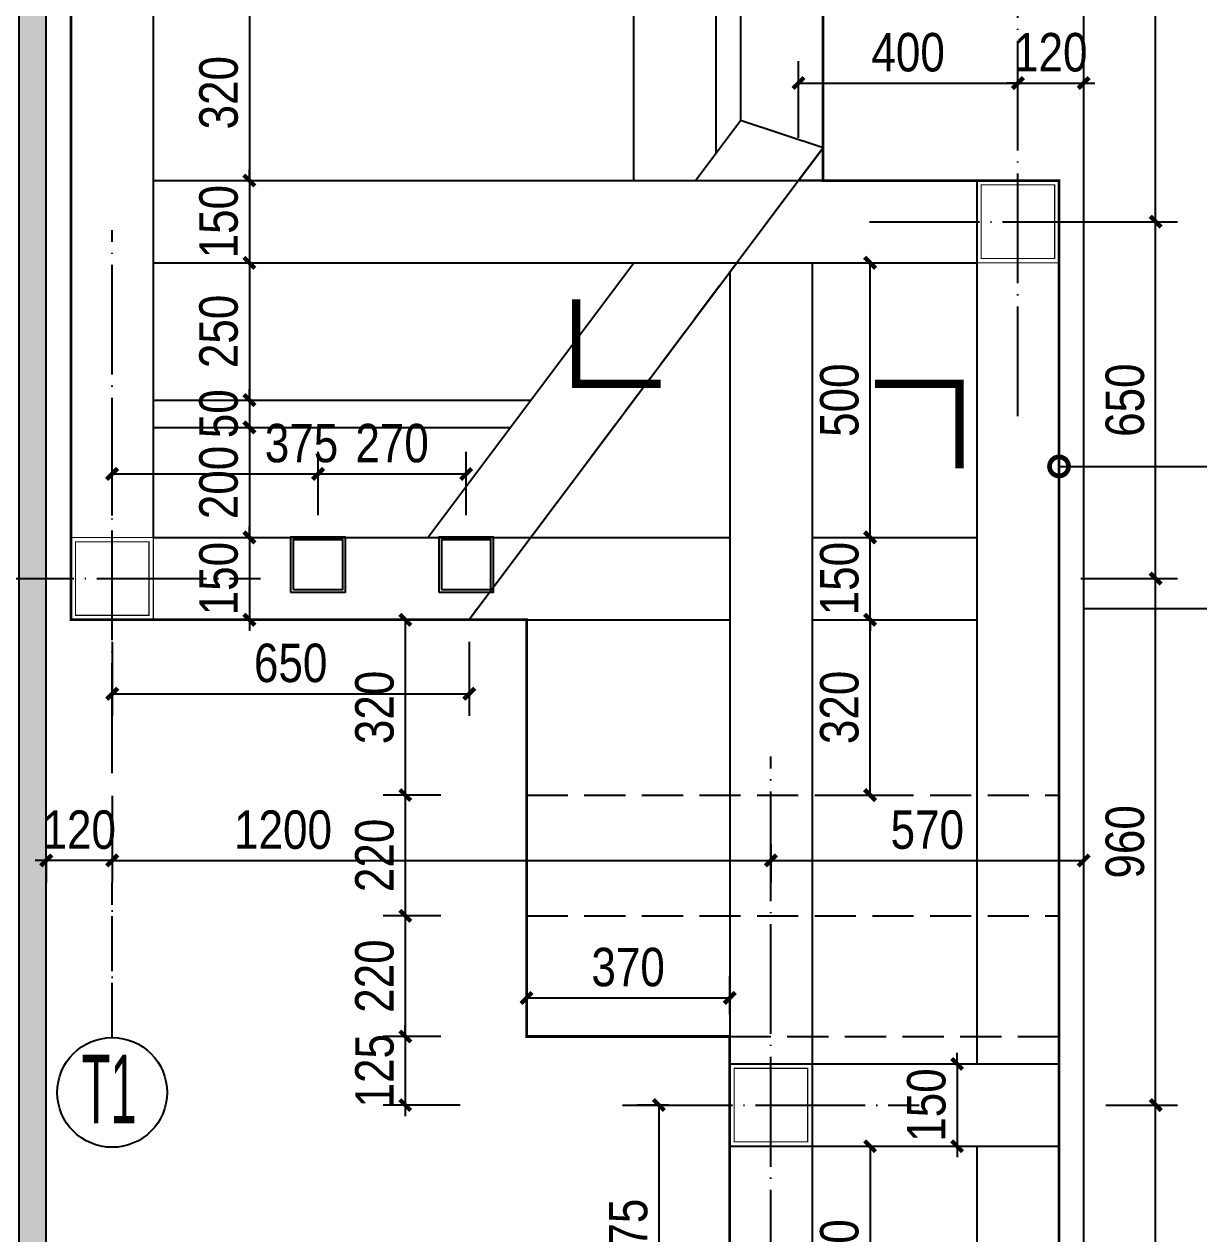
# Model space of a CAD drawing. Extents: x -40040 to 35635, y -182662 to -38118.
# Drawn here: x -5974 to -3834, y -118766 to -116562 of the extents above; entities that cross this region are included whole.
import ezdxf

# ---------------------------------------------------------------- set-up
doc = ezdxf.new("R2010")
doc.units = 0
doc.header["$LTSCALE"] = 1000
doc.header["$MEASUREMENT"] = 0
for name, pattern in [('CENTER', [2, 1.25, -0.25, 0.25, -0.25]), ('DASH', [0.35, 0.25, -0.1]), ('DOTE', [2.42, 2, -0.2, 0.02, -0.2])]:
    doc.linetypes.add(name, pattern=pattern)
doc.layers.add('_0', color=7, linetype='Continuous', lineweight=25)
for name, color, linetype in [('A', 163, 'CENTER'), ('A-FLOR-HRAL', 42, 'Continuous'), ('A-FLOR-STRS', 54, 'Continuous'), ('A-FURN-PATT-251', 251, 'Continuous'), ('A-SECT-005', 5, 'Continuous'), ('A-WALL-FULL', 5, 'Continuous'), ('AXIS', 3, 'Continuous'), ('GL', 131, 'Continuous'), ('核对', 2, 'Continuous')]:
    doc.layers.add(name, color=color, linetype=linetype)
doc.styles.add('DIM_T3', font='ARIALN.TTF')
doc.dimstyles.new('_TCH_ARCH&&20', dxfattribs={"dimtxt": 70, "dimasz": 20, "dimexe": 40, "dimexo": 40, "dimgap": 20, "dimtad": 1, "dimdec": 0, "dimzin": 0, "dimdsep": 46, "dimtxsty": 'DIM_T3', "dimblk": 'ARCHTICK', "dimcen": 0.09, "dimclrd": 6, "dimclre": 6, "dimclrt": 6, "dimazin": 2, "dimtfac": 1, "dimtdec": 0, "dimtix": 1, "dimtmove": 2, "dimatfit": 3, "dimfxl": 100, "dimfxlon": 1, "dimtolj": 1, "dimtzin": 0, "dimarcsym": 0})

# ---------------------------------------------------------------- blocks, each defined once
blk = doc.blocks.new('askudiyfgaskdfygasdfafd')
at = {"layer": 'A-SECT-005', "color": 3, "linetype": 'DASH', "ltscale": 0.3}
for p, q in [((14987.3, -98327.2), (14987.3, -97186.8)), ((13617.3, -97216.8), (13617.3, -99187.2)), ((14987.3, -98327.2), (14342.7, -99187.2)), ((15417.3, -98386.8), (14942.7, -98386.8)), ((15417.3, -102826.8), (15417.3, -98386.8)), ((13617.3, -99187.2), (14417.3, -99187.2)), ((14417.3, -99187.2), (14447.3, -99187.2)), ((14447.3, -99187.2), (14447.3, -99946.8)), ((14447.3, -99506.8), (15417.3, -99506.8)), ((14447.3, -99726.8), (15417.3, -99726.8)), ((14447.3, -99946.8), (14817.3, -99946.8)), ((14817.3, -99946.8), (14817.3, -101456.8)), ((14817.3, -99946.8), (15417.3, -99946.8))]:
    blk.add_line(p, q, dxfattribs=at)
blk = doc.blocks.new('basesisi')
at = {"layer": 'A-FURN-PATT-251'}
h = blk.add_hatch(color=256, dxfattribs=at)
h.dxf.hatch_style = 1
h.paths.add_polyline_path([(28193.4, -83147.1), (27933.4, -83147.1), (27933.4, -83197.1), (28243.4, -83197.1), (28243.4, -78867.1), (28193.4, -78867.1)])
blk.add_lwpolyline([(28193.4, -83147.1), (27933.4, -83147.1), (27933.4, -83197.1), (28243.4, -83197.1), (28243.4, -78867.1), (28193.4, -78867.1), (28193.4, -83147.1)], dxfattribs=at)
blk = doc.blocks.new('_ArchTick')
at = {"color": 0, "linetype": 'ByBlock', "const_width": 0.4}
blk.add_lwpolyline([(-0.5, -0.5), (0.5, 0.5)], dxfattribs=at)
blk = doc.blocks.new('*D1085')
at = {"layer": 'Defpoints', "color": 0, "transparency": 16777216}
for p in [(15462.3, -118531.7), (15593.3, -118531.7), (15417.3, -119491.7)]:
    blk.add_point(p, dxfattribs=at)
at = {"layer": 'GL', "color": 6, "lineweight": -2, "transparency": 16777216}
for p, q in [((15502.3, -118531.7), (15633.3, -118531.7)), ((15593.3, -119491.7), (15593.3, -118531.7)), ((15457.3, -119491.7), (15633.3, -119491.7))]:
    blk.add_line(p, q, dxfattribs=at)
at = {"layer": 'GL', "color": 6, "lineweight": -2, "transparency": 16777216, "xscale": 20, "yscale": 20, "zscale": 20}
for p, rotation in [((15593.3, -118531.7), 90), ((15593.3, -119491.7), 270)]:
    blk.add_blockref('_ArchTick', p, dxfattribs=dict(at, rotation=rotation))
at = {"layer": 'GL', "color": 6, "transparency": 16777216, "insert": (15537.6, -119011.7), "char_height": 70, "attachment_point": 5, "rotation": 90, "style": 'DIM_T3'}
blk.add_mtext('\\A1;960', dxfattribs=at)
blk = doc.blocks.new('*D1086')
at = {"layer": 'Defpoints', "color": 0, "transparency": 16777216}
for p in [(15417.3, -116921.7), (15593.3, -116921.7), (15462.3, -117572.2)]:
    blk.add_point(p, dxfattribs=at)
at = {"layer": 'GL', "color": 6, "lineweight": -2, "transparency": 16777216}
for p, q in [((15457.3, -116921.7), (15633.3, -116921.7)), ((15593.3, -117572.2), (15593.3, -116921.7)), ((15502.3, -117572.2), (15633.3, -117572.2))]:
    blk.add_line(p, q, dxfattribs=at)
at = {"layer": 'GL', "color": 6, "lineweight": -2, "transparency": 16777216, "xscale": 20, "yscale": 20, "zscale": 20}
for p, rotation in [((15593.3, -116921.7), 90), ((15593.3, -117572.2), 270)]:
    blk.add_blockref('_ArchTick', p, dxfattribs=dict(at, rotation=rotation))
at = {"layer": 'GL', "color": 6, "transparency": 16777216, "insert": (15537.6, -117247), "char_height": 70, "attachment_point": 5, "rotation": 90, "style": 'DIM_T3'}
blk.add_mtext('\\A1;650', dxfattribs=at)
blk = doc.blocks.new('*D1087')
at = {"layer": 'Defpoints', "color": 0, "transparency": 16777216}
for p in [(15462.3, -115751.7), (15593.3, -115751.7), (15417.3, -116921.7)]:
    blk.add_point(p, dxfattribs=at)
at = {"layer": 'GL', "color": 6, "lineweight": -2, "transparency": 16777216}
for p, q in [((15502.3, -115751.7), (15633.3, -115751.7)), ((15593.3, -116921.7), (15593.3, -115751.7)), ((15457.3, -116921.7), (15633.3, -116921.7))]:
    blk.add_line(p, q, dxfattribs=at)
at = {"layer": 'GL', "color": 6, "lineweight": -2, "transparency": 16777216, "xscale": 20, "yscale": 20, "zscale": 20}
for p, rotation in [((15593.3, -115751.7), 90), ((15593.3, -116921.7), 270)]:
    blk.add_blockref('_ArchTick', p, dxfattribs=dict(at, rotation=rotation))
at = {"layer": 'GL', "color": 6, "transparency": 16777216, "insert": (15537.6, -116336.7), "char_height": 70, "attachment_point": 5, "rotation": 90, "style": 'DIM_T3'}
blk.add_mtext('\\A1;1170', dxfattribs=at)
blk = doc.blocks.new('*D1070')
at = {"layer": 'Defpoints', "color": 0, "transparency": 16777216}
for p in [(13692.3, -117927.9), (14892.3, -118016.7), (14892.3, -118085.9)]:
    blk.add_point(p, dxfattribs=at)
at = {"layer": 'GL', "color": 6, "lineweight": -2, "transparency": 16777216}
for p, q in [((13692.3, -117967.9), (13692.3, -118125.9)), ((14892.3, -118056.7), (14892.3, -118125.9)), ((13692.3, -118085.9), (14892.3, -118085.9))]:
    blk.add_line(p, q, dxfattribs=at)
at = {"layer": 'GL', "color": 6, "lineweight": -2, "transparency": 16777216, "xscale": 20, "yscale": 20, "zscale": 20, "rotation": 180}
blk.add_blockref('_ArchTick', (13692.3, -118085.9), dxfattribs=at)
at = {"layer": 'GL', "color": 6, "lineweight": -2, "transparency": 16777216, "xscale": 20, "yscale": 20, "zscale": 20}
blk.add_blockref('_ArchTick', (14892.3, -118085.9), dxfattribs=at)
at = {"layer": 'GL', "color": 6, "transparency": 16777216, "insert": (14003.6, -118030.2), "char_height": 70, "attachment_point": 5, "style": 'DIM_T3'}
blk.add_mtext('\\A1;1200', dxfattribs=at)
blk = doc.blocks.new('*D1071')
at = {"layer": 'Defpoints', "color": 0, "transparency": 16777216}
for p in [(14892.3, -118016.7), (15462.3, -118085.9), (15462.3, -118180.7)]:
    blk.add_point(p, dxfattribs=at)
at = {"layer": 'GL', "color": 6, "lineweight": -2, "transparency": 16777216}
for p, q in [((15462.3, -118140.7), (15462.3, -118045.9)), ((14892.3, -118056.7), (14892.3, -118125.9)), ((14892.3, -118085.9), (15462.3, -118085.9))]:
    blk.add_line(p, q, dxfattribs=at)
at = {"layer": 'GL', "color": 6, "lineweight": -2, "transparency": 16777216, "xscale": 20, "yscale": 20, "zscale": 20, "rotation": 180}
blk.add_blockref('_ArchTick', (14892.3, -118085.9), dxfattribs=at)
at = {"layer": 'GL', "color": 6, "lineweight": -2, "transparency": 16777216, "xscale": 20, "yscale": 20, "zscale": 20}
blk.add_blockref('_ArchTick', (15462.3, -118085.9), dxfattribs=at)
at = {"layer": 'GL', "color": 6, "transparency": 16777216, "insert": (15177.3, -118030.2), "char_height": 70, "attachment_point": 5, "style": 'DIM_T3'}
blk.add_mtext('\\A1;570', dxfattribs=at)
blk = doc.blocks.new('*D1080')
at = {"layer": 'Defpoints', "color": 0, "transparency": 16777216}
for p in [(15417.3, -117572.2), (15593.3, -117572.2), (15462.3, -118531.7)]:
    blk.add_point(p, dxfattribs=at)
at = {"layer": 'GL', "color": 6, "lineweight": -2, "transparency": 16777216}
for p, q in [((15457.3, -117572.2), (15633.3, -117572.2)), ((15593.3, -118531.7), (15593.3, -117572.2)), ((15502.3, -118531.7), (15633.3, -118531.7))]:
    blk.add_line(p, q, dxfattribs=at)
at = {"layer": 'GL', "color": 6, "lineweight": -2, "transparency": 16777216, "xscale": 20, "yscale": 20, "zscale": 20}
for p, rotation in [((15593.3, -117572.2), 90), ((15593.3, -118531.7), 270)]:
    blk.add_blockref('_ArchTick', p, dxfattribs=dict(at, rotation=rotation))
at = {"layer": 'GL', "color": 6, "transparency": 16777216, "insert": (15537.6, -118052), "char_height": 70, "attachment_point": 5, "rotation": 90, "style": 'DIM_T3'}
blk.add_mtext('\\A1;960', dxfattribs=at)
blk = doc.blocks.new('*D1099')
at = {"layer": 'Defpoints', "color": 0, "transparency": 16777216}
for p in [(13767.3, -116526.7), (13767.3, -116846.7), (13942.3, -116846.7)]:
    blk.add_point(p, dxfattribs=at)
at = {"layer": 'GL', "color": 6, "lineweight": -2, "transparency": 16777216}
for p, q in [((13807.3, -116526.7), (13982.3, -116526.7)), ((13942.3, -116526.7), (13942.3, -116846.7)), ((13807.3, -116846.7), (13982.3, -116846.7))]:
    blk.add_line(p, q, dxfattribs=at)
at = {"layer": 'GL', "color": 6, "lineweight": -2, "transparency": 16777216, "xscale": 20, "yscale": 20, "zscale": 20}
for p, rotation in [((13942.3, -116526.7), 90), ((13942.3, -116846.7), 270)]:
    blk.add_blockref('_ArchTick', p, dxfattribs=dict(at, rotation=rotation))
at = {"layer": 'GL', "color": 6, "transparency": 16777216, "insert": (13886.5, -116686.7), "char_height": 70, "attachment_point": 5, "rotation": 90, "style": 'DIM_T3'}
blk.add_mtext('\\A1;320', dxfattribs=at)
blk = doc.blocks.new('*D1100')
at = {"layer": 'Defpoints', "color": 0, "transparency": 16777216}
for p in [(13767.3, -116846.7), (13767.3, -116996.7), (13942.3, -116996.7)]:
    blk.add_point(p, dxfattribs=at)
at = {"layer": 'GL', "color": 6, "lineweight": -2, "transparency": 16777216}
for p, q in [((13942.3, -116846.7), (13942.3, -116826.7)), ((13807.3, -116846.7), (13982.3, -116846.7)), ((13942.3, -116846.7), (13942.3, -116996.7)), ((13807.3, -116996.7), (13982.3, -116996.7)), ((13942.3, -116996.7), (13942.3, -117016.7))]:
    blk.add_line(p, q, dxfattribs=at)
at = {"layer": 'GL', "color": 6, "lineweight": -2, "transparency": 16777216, "xscale": 20, "yscale": 20, "zscale": 20}
for p, rotation in [((13942.3, -116846.7), 270), ((13942.3, -116996.7), 90)]:
    blk.add_blockref('_ArchTick', p, dxfattribs=dict(at, rotation=rotation))
at = {"layer": 'GL', "color": 6, "transparency": 16777216, "insert": (13886.5, -116921.7), "char_height": 70, "attachment_point": 5, "rotation": 90, "style": 'DIM_T3'}
blk.add_mtext('\\A1;150', dxfattribs=at)
blk = doc.blocks.new('*D1101')
at = {"layer": 'Defpoints', "color": 0, "transparency": 16777216}
for p in [(13767.3, -116996.7), (13767.3, -117246.7), (13942.3, -117246.7)]:
    blk.add_point(p, dxfattribs=at)
at = {"layer": 'GL', "color": 6, "lineweight": -2, "transparency": 16777216}
for p, q in [((13807.3, -116996.7), (13982.3, -116996.7)), ((13942.3, -116996.7), (13942.3, -117246.7)), ((13807.3, -117246.7), (13982.3, -117246.7))]:
    blk.add_line(p, q, dxfattribs=at)
at = {"layer": 'GL', "color": 6, "lineweight": -2, "transparency": 16777216, "xscale": 20, "yscale": 20, "zscale": 20}
for p, rotation in [((13942.3, -116996.7), 90), ((13942.3, -117246.7), 270)]:
    blk.add_blockref('_ArchTick', p, dxfattribs=dict(at, rotation=rotation))
at = {"layer": 'GL', "color": 6, "transparency": 16777216, "insert": (13886.5, -117121.7), "char_height": 70, "attachment_point": 5, "rotation": 90, "style": 'DIM_T3'}
blk.add_mtext('\\A1;250', dxfattribs=at)
blk = doc.blocks.new('*D1102')
at = {"layer": 'Defpoints', "color": 0, "transparency": 16777216}
for p in [(13767.3, -117497.2), (13767.3, -117647.2), (13942.3, -117647.2)]:
    blk.add_point(p, dxfattribs=at)
at = {"layer": 'GL', "color": 6, "lineweight": -2, "transparency": 16777216}
for p, q in [((13942.3, -117497.2), (13942.3, -117477.2)), ((13807.3, -117497.2), (13982.3, -117497.2)), ((13942.3, -117497.2), (13942.3, -117647.2)), ((13807.3, -117647.2), (13982.3, -117647.2)), ((13942.3, -117647.2), (13942.3, -117667.2))]:
    blk.add_line(p, q, dxfattribs=at)
at = {"layer": 'GL', "color": 6, "lineweight": -2, "transparency": 16777216, "xscale": 20, "yscale": 20, "zscale": 20}
for p, rotation in [((13942.3, -117497.2), 270), ((13942.3, -117647.2), 90)]:
    blk.add_blockref('_ArchTick', p, dxfattribs=dict(at, rotation=rotation))
at = {"layer": 'GL', "color": 6, "transparency": 16777216, "insert": (13886.5, -117572.2), "char_height": 70, "attachment_point": 5, "rotation": 90, "style": 'DIM_T3'}
blk.add_mtext('\\A1;150', dxfattribs=at)
blk = doc.blocks.new('*D1103')
at = {"layer": 'Defpoints', "color": 0, "transparency": 16777216}
for p in [(13767.3, -117246.7), (13767.3, -117296.7), (13942.3, -117296.7)]:
    blk.add_point(p, dxfattribs=at)
at = {"layer": 'GL', "color": 6, "lineweight": -2, "transparency": 16777216}
for p, q in [((13942.3, -117246.7), (13942.3, -117226.7)), ((13807.3, -117246.7), (13982.3, -117246.7)), ((13942.3, -117246.7), (13942.3, -117296.7)), ((13807.3, -117296.7), (13982.3, -117296.7)), ((13942.3, -117296.7), (13942.3, -117316.7))]:
    blk.add_line(p, q, dxfattribs=at)
at = {"layer": 'GL', "color": 6, "lineweight": -2, "transparency": 16777216, "xscale": 20, "yscale": 20, "zscale": 20}
for p, rotation in [((13942.3, -117246.7), 270), ((13942.3, -117296.7), 90)]:
    blk.add_blockref('_ArchTick', p, dxfattribs=dict(at, rotation=rotation))
at = {"layer": 'GL', "color": 6, "transparency": 16777216, "insert": (13886.5, -117271.7), "char_height": 70, "attachment_point": 5, "rotation": 90, "style": 'DIM_T3'}
blk.add_mtext('\\A1;50', dxfattribs=at)
blk = doc.blocks.new('*D1104')
at = {"layer": 'Defpoints', "color": 0, "transparency": 16777216}
for p in [(13767.3, -117296.7), (13767.3, -117497.2), (13942.3, -117497.2)]:
    blk.add_point(p, dxfattribs=at)
at = {"layer": 'GL', "color": 6, "lineweight": -2, "transparency": 16777216}
for p, q in [((13807.3, -117296.7), (13982.3, -117296.7)), ((13942.3, -117296.7), (13942.3, -117497.2)), ((13807.3, -117497.2), (13982.3, -117497.2))]:
    blk.add_line(p, q, dxfattribs=at)
at = {"layer": 'GL', "color": 6, "lineweight": -2, "transparency": 16777216, "xscale": 20, "yscale": 20, "zscale": 20}
for p, rotation in [((13942.3, -117296.7), 90), ((13942.3, -117497.2), 270)]:
    blk.add_blockref('_ArchTick', p, dxfattribs=dict(at, rotation=rotation))
at = {"layer": 'GL', "color": 6, "transparency": 16777216, "insert": (13886.5, -117397), "char_height": 70, "attachment_point": 5, "rotation": 90, "style": 'DIM_T3'}
blk.add_mtext('\\A1;200', dxfattribs=at)
blk = doc.blocks.new('*D1054')
at = {"layer": 'Defpoints', "color": 0, "transparency": 16777216}
for p in [(14967.3, -117647.2), (15073.1, -117647.2), (14967.3, -117966.7)]:
    blk.add_point(p, dxfattribs=at)
at = {"layer": 'GL', "color": 6, "lineweight": -2, "transparency": 16777216}
for p, q in [((15007.3, -117647.2), (15113.1, -117647.2)), ((15073.1, -117966.7), (15073.1, -117647.2)), ((15007.3, -117966.7), (15113.1, -117966.7))]:
    blk.add_line(p, q, dxfattribs=at)
at = {"layer": 'GL', "color": 6, "lineweight": -2, "transparency": 16777216, "xscale": 20, "yscale": 20, "zscale": 20}
for p, rotation in [((15073.1, -117647.2), 90), ((15073.1, -117966.7), 270)]:
    blk.add_blockref('_ArchTick', p, dxfattribs=dict(at, rotation=rotation))
at = {"layer": 'GL', "color": 6, "transparency": 16777216, "insert": (15017.4, -117807), "char_height": 70, "attachment_point": 5, "rotation": 90, "style": 'DIM_T3'}
blk.add_mtext('\\A1;320', dxfattribs=at)
blk = doc.blocks.new('*D1055')
at = {"layer": 'Defpoints', "color": 0, "transparency": 16777216}
for p in [(14967.3, -117497.2), (15073.1, -117497.2), (14967.3, -117647.2)]:
    blk.add_point(p, dxfattribs=at)
at = {"layer": 'GL', "color": 6, "lineweight": -2, "transparency": 16777216}
for p, q in [((15073.1, -117497.2), (15073.1, -117477.2)), ((15007.3, -117497.2), (15113.1, -117497.2)), ((15073.1, -117647.2), (15073.1, -117497.2)), ((15007.3, -117647.2), (15113.1, -117647.2)), ((15073.1, -117647.2), (15073.1, -117667.2))]:
    blk.add_line(p, q, dxfattribs=at)
at = {"layer": 'GL', "color": 6, "lineweight": -2, "transparency": 16777216, "xscale": 20, "yscale": 20, "zscale": 20}
for p, rotation in [((15073.1, -117497.2), 270), ((15073.1, -117647.2), 90)]:
    blk.add_blockref('_ArchTick', p, dxfattribs=dict(at, rotation=rotation))
at = {"layer": 'GL', "color": 6, "transparency": 16777216, "insert": (15017.4, -117572.2), "char_height": 70, "attachment_point": 5, "rotation": 90, "style": 'DIM_T3'}
blk.add_mtext('\\A1;150', dxfattribs=at)
blk = doc.blocks.new('*D1105')
at = {"layer": 'Defpoints', "color": 0, "transparency": 16777216}
for p in [(14967.3, -116996.7), (15073.1, -116996.7), (14967.3, -117497.2)]:
    blk.add_point(p, dxfattribs=at)
at = {"layer": 'GL', "color": 6, "lineweight": -2, "transparency": 16777216}
for p, q in [((15007.3, -116996.7), (15113.1, -116996.7)), ((15073.1, -117497.2), (15073.1, -116996.7)), ((15007.3, -117497.2), (15113.1, -117497.2))]:
    blk.add_line(p, q, dxfattribs=at)
at = {"layer": 'GL', "color": 6, "lineweight": -2, "transparency": 16777216, "xscale": 20, "yscale": 20, "zscale": 20}
for p, rotation in [((15073.1, -116996.7), 90), ((15073.1, -117497.2), 270)]:
    blk.add_blockref('_ArchTick', p, dxfattribs=dict(at, rotation=rotation))
at = {"layer": 'GL', "color": 6, "transparency": 16777216, "insert": (15017.4, -117247), "char_height": 70, "attachment_point": 5, "rotation": 90, "style": 'DIM_T3'}
blk.add_mtext('\\A1;500', dxfattribs=at)
blk = doc.blocks.new('*D1056')
at = {"layer": 'Defpoints', "color": 0, "transparency": 16777216}
for p in [(15179.5, -118456.7), (15002.5, -118606.7), (15231.6, -118606.7)]:
    blk.add_point(p, dxfattribs=at)
at = {"layer": 'GL', "color": 6, "lineweight": -2, "transparency": 16777216}
for p, q in [((15231.6, -118456.7), (15231.6, -118436.7)), ((15219.5, -118456.7), (15271.6, -118456.7)), ((15231.6, -118456.7), (15231.6, -118606.7)), ((15042.5, -118606.7), (15271.6, -118606.7)), ((15231.6, -118606.7), (15231.6, -118626.7))]:
    blk.add_line(p, q, dxfattribs=at)
at = {"layer": 'GL', "color": 6, "lineweight": -2, "transparency": 16777216, "xscale": 20, "yscale": 20, "zscale": 20}
for p, rotation in [((15231.6, -118456.7), 270), ((15231.6, -118606.7), 90)]:
    blk.add_blockref('_ArchTick', p, dxfattribs=dict(at, rotation=rotation))
at = {"layer": 'GL', "color": 6, "transparency": 16777216, "insert": (15175.9, -118531.7), "char_height": 70, "attachment_point": 5, "rotation": 90, "style": 'DIM_T3'}
blk.add_mtext('\\A1;150', dxfattribs=at)
blk = doc.blocks.new('*D1106')
at = {"layer": 'Defpoints', "color": 0, "transparency": 16777216}
for p in [(15002.5, -118606.7), (15013.9, -119006.7), (15073.1, -119006.7)]:
    blk.add_point(p, dxfattribs=at)
at = {"layer": 'GL', "color": 6, "lineweight": -2, "transparency": 16777216}
for p, q in [((15042.5, -118606.7), (15113.1, -118606.7)), ((15073.1, -118606.7), (15073.1, -119006.7)), ((15053.9, -119006.7), (15113.1, -119006.7))]:
    blk.add_line(p, q, dxfattribs=at)
at = {"layer": 'GL', "color": 6, "lineweight": -2, "transparency": 16777216, "xscale": 20, "yscale": 20, "zscale": 20}
for p, rotation in [((15073.1, -118606.7), 90), ((15073.1, -119006.7), 270)]:
    blk.add_blockref('_ArchTick', p, dxfattribs=dict(at, rotation=rotation))
at = {"layer": 'GL', "color": 6, "transparency": 16777216, "insert": (15017.4, -118806.7), "char_height": 70, "attachment_point": 5, "rotation": 90, "style": 'DIM_T3'}
blk.add_mtext('\\A1;400', dxfattribs=at)
blk = doc.blocks.new('*D1057')
at = {"layer": 'Defpoints', "color": 0, "transparency": 16777216}
for p in [(13572.3, -117927.9), (13692.3, -117927.9), (13572.3, -118085.9)]:
    blk.add_point(p, dxfattribs=at)
at = {"layer": '核对', "color": 6, "lineweight": -2, "transparency": 16777216}
for p, q in [((13572.3, -118085.9), (13552.3, -118085.9)), ((13572.3, -118084.4), (13572.3, -118125.9)), ((13692.3, -118085.9), (13572.3, -118085.9)), ((13692.3, -118084.4), (13692.3, -118125.9)), ((13692.3, -118085.9), (13712.3, -118085.9))]:
    blk.add_line(p, q, dxfattribs=at)
at = {"layer": '核对', "color": 6, "lineweight": -2, "transparency": 16777216, "xscale": 20, "yscale": 20, "zscale": 20}
blk.add_blockref('_ArchTick', (13572.3, -118085.9), dxfattribs=at)
at = {"layer": '核对', "color": 6, "lineweight": -2, "transparency": 16777216, "xscale": 20, "yscale": 20, "zscale": 20, "rotation": 180}
blk.add_blockref('_ArchTick', (13692.3, -118085.9), dxfattribs=at)
at = {"layer": '核对', "color": 6, "transparency": 16777216, "insert": (13632.3, -118030.2), "char_height": 70, "attachment_point": 5, "style": 'DIM_T3'}
blk.add_mtext('\\A1;120', dxfattribs=at)
blk = doc.blocks.new('*D1058')
at = {"layer": 'A-FURN-PATT-251', "color": 6, "lineweight": -2, "transparency": 16777216}
for p, q in [((14291.2, -117647.2), (14186.3, -117647.2)), ((14226.3, -117647.2), (14226.3, -117966.7)), ((14291.2, -117966.7), (14186.3, -117966.7))]:
    blk.add_line(p, q, dxfattribs=at)
at = {"layer": 'Defpoints', "color": 0, "transparency": 16777216}
for p in [(14331.2, -117647.2), (14226.3, -117966.7), (14331.2, -117966.7)]:
    blk.add_point(p, dxfattribs=at)
at = {"layer": 'A-FURN-PATT-251', "color": 6, "lineweight": -2, "transparency": 16777216, "xscale": 20, "yscale": 20, "zscale": 20}
for p, rotation in [((14226.3, -117647.2), 90), ((14226.3, -117966.7), 270)]:
    blk.add_blockref('_ArchTick', p, dxfattribs=dict(at, rotation=rotation))
at = {"layer": 'A-FURN-PATT-251', "color": 6, "transparency": 16777216, "insert": (14170.5, -117807), "char_height": 70, "attachment_point": 5, "rotation": 90, "style": 'DIM_T3'}
blk.add_mtext('\\A1;320', dxfattribs=at)
blk = doc.blocks.new('*D1059')
at = {"layer": 'A-FURN-PATT-251', "color": 6, "lineweight": -2, "transparency": 16777216}
for p, q in [((14291.2, -117966.7), (14186.3, -117966.7)), ((14226.3, -117966.7), (14226.3, -118186.7)), ((14291.2, -118186.7), (14186.3, -118186.7))]:
    blk.add_line(p, q, dxfattribs=at)
at = {"layer": 'Defpoints', "color": 0, "transparency": 16777216}
for p in [(14331.2, -117966.7), (14226.3, -118186.7), (14331.2, -118186.7)]:
    blk.add_point(p, dxfattribs=at)
at = {"layer": 'A-FURN-PATT-251', "color": 6, "lineweight": -2, "transparency": 16777216, "xscale": 20, "yscale": 20, "zscale": 20}
for p, rotation in [((14226.3, -117966.7), 90), ((14226.3, -118186.7), 270)]:
    blk.add_blockref('_ArchTick', p, dxfattribs=dict(at, rotation=rotation))
at = {"layer": 'A-FURN-PATT-251', "color": 6, "transparency": 16777216, "insert": (14170.5, -118076.7), "char_height": 70, "attachment_point": 5, "rotation": 90, "style": 'DIM_T3'}
blk.add_mtext('\\A1;220', dxfattribs=at)
blk = doc.blocks.new('*D1060')
at = {"layer": 'A-FURN-PATT-251', "color": 6, "lineweight": -2, "transparency": 16777216}
for p, q in [((14291.2, -118186.7), (14186.3, -118186.7)), ((14226.3, -118186.7), (14226.3, -118406.7)), ((14291.2, -118406.7), (14186.3, -118406.7))]:
    blk.add_line(p, q, dxfattribs=at)
at = {"layer": 'Defpoints', "color": 0, "transparency": 16777216}
for p in [(14331.2, -118186.7), (14226.3, -118406.7), (14331.2, -118406.7)]:
    blk.add_point(p, dxfattribs=at)
at = {"layer": 'A-FURN-PATT-251', "color": 6, "lineweight": -2, "transparency": 16777216, "xscale": 20, "yscale": 20, "zscale": 20}
for p, rotation in [((14226.3, -118186.7), 90), ((14226.3, -118406.7), 270)]:
    blk.add_blockref('_ArchTick', p, dxfattribs=dict(at, rotation=rotation))
at = {"layer": 'A-FURN-PATT-251', "color": 6, "transparency": 16777216, "insert": (14170.5, -118296.7), "char_height": 70, "attachment_point": 5, "rotation": 90, "style": 'DIM_T3'}
blk.add_mtext('\\A1;220', dxfattribs=at)
blk = doc.blocks.new('*D1061')
at = {"layer": 'A-FURN-PATT-251', "color": 6, "lineweight": -2, "transparency": 16777216}
for p, q in [((14226.3, -118406.7), (14226.3, -118386.7)), ((14291.2, -118406.7), (14186.3, -118406.7)), ((14226.3, -118406.7), (14226.3, -118531.7)), ((14326.3, -118531.7), (14186.3, -118531.7)), ((14226.3, -118531.7), (14226.3, -118551.7))]:
    blk.add_line(p, q, dxfattribs=at)
at = {"layer": 'Defpoints', "color": 0, "transparency": 16777216}
for p in [(14331.2, -118406.7), (14226.3, -118531.7), (14506.2, -118531.7)]:
    blk.add_point(p, dxfattribs=at)
at = {"layer": 'A-FURN-PATT-251', "color": 6, "lineweight": -2, "transparency": 16777216, "xscale": 20, "yscale": 20, "zscale": 20}
for p, rotation in [((14226.3, -118406.7), 270), ((14226.3, -118531.7), 90)]:
    blk.add_blockref('_ArchTick', p, dxfattribs=dict(at, rotation=rotation))
at = {"layer": 'A-FURN-PATT-251', "color": 6, "transparency": 16777216, "insert": (14170.5, -118469.2), "char_height": 70, "attachment_point": 5, "rotation": 90, "style": 'DIM_T3'}
blk.add_mtext('\\A1;125', dxfattribs=at)
blk = doc.blocks.new('*D1053')
at = {"layer": 'A-FURN-PATT-251', "color": 6, "lineweight": -2, "transparency": 16777216}
for p, q in [((13692.3, -117687.2), (13692.3, -117822.1)), ((14342.7, -117687.2), (14342.7, -117822.1)), ((13692.3, -117782.1), (14342.7, -117782.1))]:
    blk.add_line(p, q, dxfattribs=at)
at = {"layer": 'Defpoints', "color": 0, "transparency": 16777216}
for p in [(13692.3, -117647.2), (14342.7, -117647.2), (14342.7, -117782.1)]:
    blk.add_point(p, dxfattribs=at)
at = {"layer": 'A-FURN-PATT-251', "color": 6, "lineweight": -2, "transparency": 16777216, "xscale": 20, "yscale": 20, "zscale": 20, "rotation": 180}
blk.add_blockref('_ArchTick', (13692.3, -117782.1), dxfattribs=at)
at = {"layer": 'A-FURN-PATT-251', "color": 6, "lineweight": -2, "transparency": 16777216, "xscale": 20, "yscale": 20, "zscale": 20}
blk.add_blockref('_ArchTick', (14342.7, -117782.1), dxfattribs=at)
at = {"layer": 'A-FURN-PATT-251', "color": 6, "transparency": 16777216, "insert": (14017.5, -117726.3), "char_height": 70, "attachment_point": 5, "style": 'DIM_T3'}
blk.add_mtext('\\A1;650', dxfattribs=at)
blk = doc.blocks.new('*D1112')
at = {"layer": 'A-FURN-PATT-251', "color": 6, "lineweight": -2, "transparency": 16777216}
for p, q in [((14942.6, -116769), (14942.6, -116629)), ((15342.3, -116769), (15342.3, -116629)), ((14942.6, -116669), (15342.3, -116669))]:
    blk.add_line(p, q, dxfattribs=at)
at = {"layer": 'Defpoints', "color": 0, "transparency": 16777216}
for p in [(15342.3, -116669), (14942.6, -116846.7), (15342.3, -116846.7)]:
    blk.add_point(p, dxfattribs=at)
at = {"layer": 'A-FURN-PATT-251', "color": 6, "lineweight": -2, "transparency": 16777216, "xscale": 20, "yscale": 20, "zscale": 20, "rotation": 180}
blk.add_blockref('_ArchTick', (14942.6, -116669), dxfattribs=at)
at = {"layer": 'A-FURN-PATT-251', "color": 6, "lineweight": -2, "transparency": 16777216, "xscale": 20, "yscale": 20, "zscale": 20}
blk.add_blockref('_ArchTick', (15342.3, -116669), dxfattribs=at)
at = {"layer": 'A-FURN-PATT-251', "color": 6, "transparency": 16777216, "insert": (15142.4, -116613.3), "char_height": 70, "attachment_point": 5, "style": 'DIM_T3'}
blk.add_mtext('\\A1;400', dxfattribs=at)
blk = doc.blocks.new('*D1048')
at = {"layer": 'Defpoints', "color": 0, "transparency": 16777216}
for p in [(14067.3, -117381.4), (13692.3, -117497.2), (14067.3, -117496.7)]:
    blk.add_point(p, dxfattribs=at)
at = {"layer": 'GL', "color": 6, "lineweight": -2, "transparency": 16777216}
for p, q in [((13692.3, -117457.2), (13692.3, -117341.4)), ((14067.3, -117456.7), (14067.3, -117341.4)), ((13692.3, -117381.4), (14067.3, -117381.4))]:
    blk.add_line(p, q, dxfattribs=at)
at = {"layer": 'GL', "color": 6, "lineweight": -2, "transparency": 16777216, "xscale": 20, "yscale": 20, "zscale": 20, "rotation": 180}
blk.add_blockref('_ArchTick', (13692.3, -117381.4), dxfattribs=at)
at = {"layer": 'GL', "color": 6, "lineweight": -2, "transparency": 16777216, "xscale": 20, "yscale": 20, "zscale": 20}
blk.add_blockref('_ArchTick', (14067.3, -117381.4), dxfattribs=at)
at = {"layer": 'GL', "color": 6, "transparency": 16777216, "insert": (14037.2, -117325.7), "char_height": 70, "attachment_point": 5, "style": 'DIM_T3'}
blk.add_mtext('\\A1;375', dxfattribs=at)
blk = doc.blocks.new('*D1049')
at = {"layer": 'Defpoints', "color": 0, "transparency": 16777216}
for p in [(14337.3, -117381.4), (14067.3, -117496.7), (14337.3, -117496.7)]:
    blk.add_point(p, dxfattribs=at)
at = {"layer": 'GL', "color": 6, "lineweight": -2, "transparency": 16777216}
for p, q in [((14067.3, -117456.7), (14067.3, -117341.4)), ((14337.3, -117456.7), (14337.3, -117341.4)), ((14067.3, -117381.4), (14337.3, -117381.4))]:
    blk.add_line(p, q, dxfattribs=at)
at = {"layer": 'GL', "color": 6, "lineweight": -2, "transparency": 16777216, "xscale": 20, "yscale": 20, "zscale": 20, "rotation": 180}
blk.add_blockref('_ArchTick', (14067.3, -117381.4), dxfattribs=at)
at = {"layer": 'GL', "color": 6, "lineweight": -2, "transparency": 16777216, "xscale": 20, "yscale": 20, "zscale": 20}
blk.add_blockref('_ArchTick', (14337.3, -117381.4), dxfattribs=at)
at = {"layer": 'GL', "color": 6, "transparency": 16777216, "insert": (14202.3, -117325.7), "char_height": 70, "attachment_point": 5, "style": 'DIM_T3'}
blk.add_mtext('\\A1;270', dxfattribs=at)
blk = doc.blocks.new('*D1050')
at = {"layer": 'A-FURN-PATT-251', "color": 6, "lineweight": -2, "transparency": 16777216}
for p, q in [((14705.6, -118531.7), (14648.3, -118531.7)), ((14688.3, -118531.7), (14688.3, -119006.7)), ((14788.3, -119006.7), (14648.3, -119006.7))]:
    blk.add_line(p, q, dxfattribs=at)
at = {"layer": 'Defpoints', "color": 0, "transparency": 16777216}
for p in [(14745.6, -118531.7), (14688.3, -119006.7), (14867.3, -119006.7)]:
    blk.add_point(p, dxfattribs=at)
at = {"layer": 'A-FURN-PATT-251', "color": 6, "lineweight": -2, "transparency": 16777216, "xscale": 20, "yscale": 20, "zscale": 20}
for p, rotation in [((14688.3, -118531.7), 90), ((14688.3, -119006.7), 270)]:
    blk.add_blockref('_ArchTick', p, dxfattribs=dict(at, rotation=rotation))
at = {"layer": 'A-FURN-PATT-251', "color": 6, "transparency": 16777216, "insert": (14632.7, -118769.2), "char_height": 70, "attachment_point": 5, "rotation": 90, "style": 'DIM_T3'}
blk.add_mtext('\\A1;475', dxfattribs=at)
blk = doc.blocks.new('_DotSmall')
at = {"color": 0, "linetype": 'ByBlock', "const_width": 0.5}
blk.add_lwpolyline([(-0.0625, 0, 1), (0.0625, 0, 1)], format="xyb", close=True, dxfattribs=at)
blk = doc.blocks.new('*D1052')
at = {"layer": 'A-FURN-PATT-251', "color": 6, "lineweight": -2, "transparency": 16777216}
for p, q in [((15342.3, -116769), (15342.3, -116629)), ((15462.3, -116769), (15462.3, -116629)), ((15342.3, -116669), (15322.3, -116669)), ((15342.3, -116669), (15462.3, -116669)), ((15462.3, -116669), (15482.3, -116669))]:
    blk.add_line(p, q, dxfattribs=at)
at = {"layer": 'Defpoints', "color": 0, "transparency": 16777216}
for p in [(15462.3, -116669), (15342.3, -116846.7), (15462.3, -116846.7)]:
    blk.add_point(p, dxfattribs=at)
at = {"layer": 'A-FURN-PATT-251', "color": 6, "lineweight": -2, "transparency": 16777216, "xscale": 20, "yscale": 20, "zscale": 20}
blk.add_blockref('_ArchTick', (15342.3, -116669), dxfattribs=at)
at = {"layer": 'A-FURN-PATT-251', "color": 6, "lineweight": -2, "transparency": 16777216, "xscale": 20, "yscale": 20, "zscale": 20, "rotation": 180}
blk.add_blockref('_ArchTick', (15462.3, -116669), dxfattribs=at)
at = {"layer": 'A-FURN-PATT-251', "color": 6, "transparency": 16777216, "insert": (15402.3, -116613.3), "char_height": 70, "attachment_point": 5, "style": 'DIM_T3'}
blk.add_mtext('\\A1;120', dxfattribs=at)
blk = doc.blocks.new('TZ')
at = {"layer": 'GL', "color": 3, "linetype": 'DOTE', "ltscale": 0.05}
blk.add_line((13692.3, -118408.7), (13692.3, -118125.9), dxfattribs=at)
at = {"layer": 'GL', "color": 3}
blk.add_circle((13692.3, -118508.7), 100, dxfattribs=at)
at = {"layer": 'GL', "color": 3, "style": 'DIM_T3', "width": 0.6}
blk.add_text('T1', height=125, dxfattribs=at).set_placement((13636.7, -118565))
blk = doc.blocks.new('MZ100')
at = {"layer": '核对', "color": 3}
for points in [[(-40891.1, -80762.1), (-40791.1, -80762.1), (-40791.1, -80662.1), (-40891.1, -80662.1)], [(-40886.1, -80757.1), (-40796.1, -80757.1), (-40796.1, -80667.1), (-40886.1, -80667.1)]]:
    blk.add_lwpolyline(points, close=True, dxfattribs=at)
blk = doc.blocks.new('00')
at = {"layer": 'A', "ltscale": 0.3}
for p, q in [((28518.3, -127585.9), (28518.3, -113480.5)), ((30408.3, -127585.9), (30408.3, -113480.5))]:
    blk.add_line(p, q, dxfattribs=at)
blk = doc.blocks.new('*D322')
at = {"layer": 'Defpoints', "color": 0, "transparency": 16777216}
for p in [(-4688.3, -118336.5), (-5058.3, -118406.7), (-4688.3, -118406.7)]:
    blk.add_point(p, dxfattribs=at)
at = {"layer": '核对', "color": 6, "lineweight": -2, "transparency": 16777216}
for p, q in [((-5058.3, -118366.7), (-5058.3, -118296.5)), ((-4688.3, -118366.7), (-4688.3, -118296.5)), ((-5058.3, -118336.5), (-4688.3, -118336.5))]:
    blk.add_line(p, q, dxfattribs=at)
at = {"layer": '核对', "color": 6, "lineweight": -2, "transparency": 16777216, "xscale": 20, "yscale": 20, "zscale": 20, "rotation": 180}
blk.add_blockref('_ArchTick', (-5058.3, -118336.5), dxfattribs=at)
at = {"layer": '核对', "color": 6, "lineweight": -2, "transparency": 16777216, "xscale": 20, "yscale": 20, "zscale": 20}
blk.add_blockref('_ArchTick', (-4688.3, -118336.5), dxfattribs=at)
at = {"layer": '核对', "color": 6, "transparency": 16777216, "insert": (-4873.3, -118280.7), "char_height": 70, "attachment_point": 5, "style": 'DIM_T3'}
blk.add_mtext('\\A1;370', dxfattribs=at)
blk = doc.blocks.new('*D330')
at = {"layer": 'Defpoints', "color": 0, "transparency": 16777216}
for p in [(-6365.9, -115676.7), (-5888.3, -115676.7), (-5888.3, -117647.2)]:
    blk.add_point(p, dxfattribs=at)
at = {"layer": '核对', "color": 6, "lineweight": -2, "transparency": 16777216}
for p, q in [((-6265.9, -115676.7), (-6405.9, -115676.7)), ((-6365.9, -117647.2), (-6365.9, -115676.7)), ((-6265.9, -117647.2), (-6405.9, -117647.2))]:
    blk.add_line(p, q, dxfattribs=at)
at = {"layer": '核对', "color": 6, "lineweight": -2, "transparency": 16777216, "xscale": 20, "yscale": 20, "zscale": 20}
for p, rotation in [((-6365.9, -115676.7), 90), ((-6365.9, -117647.2), 270)]:
    blk.add_blockref('_ArchTick', p, dxfattribs=dict(at, rotation=rotation))
at = {"layer": '核对', "color": 6, "transparency": 16777216, "insert": (-6421.7, -116662), "char_height": 70, "attachment_point": 5, "rotation": 90, "style": 'DIM_T3'}
blk.add_mtext('\\A1;1970', dxfattribs=at)
blk = doc.blocks.new('GJG')
at = {"layer": 'GL'}
for p, q in [((14642.3, -114116.7), (14642.3, -116846.7)), ((14792.3, -114116.7), (14792.3, -116797.2)), ((13617.3, -117494.7), (13617.3, -115676.7)), ((13767.3, -117497.2), (13767.3, -115676.7)), ((14837.3, -115826.7), (14837.3, -116737.2)), ((14987.3, -115826.7), (14987.3, -116787.2)), ((14755.1, -116846.7), (14837.3, -116737.2)), ((14987.3, -116787.2), (14837.3, -116737.2)), ((14987.3, -116787.2), (14830.1, -116996.7)), ((14942.6, -116846.7), (14987.3, -116787.2)), ((13767.3, -116846.7), (15267.3, -116846.7)), ((15267.3, -116846.7), (15267.3, -118456.7)), ((15417.3, -116846.7), (15417.3, -121276.7)), ((13767.3, -116996.7), (15267.3, -116996.7)), ((14267.2, -117497.2), (14642.6, -116996.7)), ((14342.2, -117647.2), (14830.1, -116996.7)), ((14967.3, -116996.7), (14967.3, -119416.7)), ((14817.3, -117013.9), (14817.3, -119916.7)), ((13767.3, -117246.7), (14455.1, -117246.7)), ((13767.3, -117296.7), (14417.6, -117296.7)), ((13767.3, -117497.2), (14817.3, -117497.2)), ((14967.3, -117497.2), (15267.3, -117497.2)), ((13767.3, -117647.2), (14817.3, -117647.2)), ((14967.3, -117647.2), (15267.3, -117647.2)), ((14817.3, -118456.7), (15417.3, -118456.7)), ((14817.3, -118606.7), (15417.3, -118606.7)), ((15267.3, -118606.7), (15267.1, -121286.7))]:
    blk.add_line(p, q, dxfattribs=at)
at = {"layer": 'GL', "color": 7}
blk.add_line((15417.3, -117367.7), (16341.1, -117367.7), dxfattribs=at)
at = {"layer": 'GL'}
blk.add_lwpolyline([(14642.3, -116846.7), (14642.3, -116846.7), (14792.3, -116846.7)], dxfattribs=at)
at = {"layer": 'GL', "color": 3, "const_width": 2}
for points in [[(15267.3, -116846.7), (15417.3, -116846.7), (15417.3, -116996.7), (15267.3, -116996.7)], [(15275.3, -116854.7), (15409.3, -116854.7), (15409.3, -116988.7), (15275.3, -116988.7)], [(13617.3, -117497.2), (13767.3, -117497.2), (13767.3, -117647.2), (13617.3, -117647.2)], [(13625.3, -117505.2), (13759.3, -117505.2), (13759.3, -117639.2), (13625.3, -117639.2)], [(14817.3, -118456.7), (14967.3, -118456.7), (14967.3, -118606.7), (14817.3, -118606.7)], [(14825.3, -118464.7), (14959.3, -118464.7), (14959.3, -118598.7), (14825.3, -118598.7)]]:
    blk.add_lwpolyline(points, close=True, dxfattribs=at)
at = {"layer": 'GL', "color": 7, "xscale": 69.30000000000001, "yscale": 69.30000000000001, "zscale": 69.30000000000001, "rotation": 180}
blk.add_blockref('_DotSmall', (15417.3, -117367.7), dxfattribs=at)
at = {"layer": 'A-FURN-PATT-251'}
for base, p1, p2, picture, middle in [((15342.3, -116669), (14942.6, -116846.7), (15342.3, -116846.7), '*D1112', (15142.4, -116613.3)), ((15462.3, -116669), (15342.3, -116846.7), (15462.3, -116846.7), '*D1052', (15402.3, -116613.3)), ((14342.7, -117782.1), (13692.3, -117647.2), (14342.7, -117647.2), '*D1053', (14017.5, -117726.3))]:
    dim = blk.add_linear_dim(base=base, p1=p1, p2=p2, dimstyle='_TCH_ARCH&&20', dxfattribs=at)
    dim.commit()
    dim.dimension.update_dxf_attribs({"geometry": picture, "text_midpoint": middle})
for base, p1, p2, picture, middle in [((14226.2697, -117966.7498), (14331.1934, -117647.2333), (14331.1934, -117966.7498), '*D1058', (14170.5296, -117806.9916)), ((14226.3, -118186.7), (14331.2, -117966.7), (14331.2, -118186.7), '*D1059', (14170.5, -118076.7)), ((14226.3, -118406.7), (14331.2, -118186.7), (14331.2, -118406.7), '*D1060', (14170.5, -118296.7)), ((14226.3, -118531.7), (14331.2, -118406.7), (14506.2, -118531.7), '*D1061', (14170.5, -118469.2)), ((14688.3, -119006.7), (14745.6, -118531.7), (14867.3, -119006.7), '*D1050', (14632.7, -118769.2))]:
    dim = blk.add_linear_dim(base=base, p1=p1, p2=p2, angle=90, dimstyle='_TCH_ARCH&&20', dxfattribs=at)
    dim.commit()
    dim.dimension.update_dxf_attribs({"geometry": picture, "text_midpoint": middle})
at = {"layer": 'GL', "color": 2}
for base, p1, p2, picture, middle in [((15593.3, -115751.7), (15417.3, -116921.7), (15462.3, -115751.7), '*D1087', (15537.6, -116336.7)), ((13942.3, -116846.7), (13767.3, -116526.7), (13767.3, -116846.7), '*D1099', (13886.5, -116686.7)), ((13942.3, -116996.7), (13767.3, -116846.7), (13767.3, -116996.7), '*D1100', (13886.5, -116921.7)), ((15593.333, -116921.7498), (15462.2627, -117572.2333), (15417.2627, -116921.7498), '*D1086', (15537.5929, -117246.9916)), ((13942.3, -117246.7), (13767.3, -116996.7), (13767.3, -117246.7), '*D1101', (13886.5, -117121.7)), ((15073.1159, -116996.7498), (14967.2627, -117497.2333), (14967.2627, -116996.7498), '*D1105', (15017.3758, -117246.9916)), ((13942.3, -117296.7), (13767.3, -117246.7), (13767.3, -117296.7), '*D1103', (13886.5, -117271.7)), ((13942.2863, -117497.2333), (13767.2627, -117296.7498), (13767.2627, -117497.2333), '*D1104', (13886.5462, -117396.9916)), ((13942.3, -117647.2), (13767.3, -117497.2), (13767.3, -117647.2), '*D1102', (13886.5, -117572.2)), ((15073.1, -117497.2), (14967.3, -117647.2), (14967.3, -117497.2), '*D1055', (15017.4, -117572.2)), ((15593.333, -117572.2333), (15462.2627, -118531.7498), (15417.2627, -117572.2333), '*D1080', (15537.5929, -118051.9916)), ((15073.1159, -117647.2333), (14967.2627, -117966.7498), (14967.2627, -117647.2333), '*D1054', (15017.3758, -117806.9916)), ((15231.6, -118606.7), (15179.5, -118456.7), (15002.5, -118606.7), '*D1056', (15175.9, -118531.7)), ((15593.3, -118531.7), (15417.3, -119491.7), (15462.3, -118531.7), '*D1085', (15537.6, -119011.7)), ((15073.1, -119006.7), (15002.5, -118606.7), (15013.9, -119006.7), '*D1106', (15017.4, -118806.7))]:
    dim = blk.add_linear_dim(base=base, p1=p1, p2=p2, angle=90, dimstyle='_TCH_ARCH&&20', override={"dimexo": 40, "dimfxl": 1.5, "dimfxlon": 0}, dxfattribs=at)
    dim.commit()
    dim.dimension.update_dxf_attribs({"geometry": picture, "text_midpoint": middle})
at = {"layer": 'GL', "color": 3}
dim = blk.add_linear_dim(base=(14067.3, -117381.4), p1=(13692.3, -117497.2), p2=(14067.3, -117496.7), dimstyle='_TCH_ARCH&&20', dxfattribs=at)
dim.commit()
dim.dimension.update_dxf_attribs({"geometry": '*D1048', "text_midpoint": (14037.2, -117325.7), "dimtype": 128})
dim = blk.add_linear_dim(base=(14337.3, -117381.4), p1=(14067.3, -117496.7), p2=(14337.3, -117496.7), dimstyle='_TCH_ARCH&&20', dxfattribs=at)
dim.commit()
dim.dimension.update_dxf_attribs({"geometry": '*D1049', "text_midpoint": (14202.3, -117325.7)})
at = {"layer": 'GL', "color": 2}
dim = blk.add_linear_dim(base=(14892.3, -118085.9), p1=(13692.3, -117927.9), p2=(14892.3, -118016.7), dimstyle='_TCH_ARCH&&20', override={"dimfxl": 1.5, "dimfxlon": 0}, dxfattribs=at)
dim.commit()
dim.dimension.update_dxf_attribs({"geometry": '*D1070', "text_midpoint": (14003.6, -118030.2), "dimtype": 128})
dim = blk.add_linear_dim(base=(15462.3, -118085.9), p1=(14892.3, -118016.7), p2=(15462.3, -118180.7), dimstyle='_TCH_ARCH&&20', override={"dimexo": 40, "dimfxl": 1.5, "dimfxlon": 0}, dxfattribs=at)
dim.commit()
dim.dimension.update_dxf_attribs({"geometry": '*D1071', "text_midpoint": (15177.3, -118030.2)})
at = {"layer": '核对', "color": 2}
dim = blk.add_linear_dim(base=(13572.3, -118085.9), p1=(13692.3, -117927.9), p2=(13572.3, -117927.9), dimstyle='_TCH_ARCH&&20', override={"dimexo": 40, "dimfxl": 1.5}, dxfattribs=at)
dim.commit()
dim.dimension.update_dxf_attribs({"geometry": '*D1057', "text_midpoint": (13632.3, -118030.2)})

msp = doc.modelspace()

# ---------------------------------------------------------------- linework, layer by layer
at = {"layer": 'A-FLOR-HRAL'}
msp.add_line((-5888.3, -117647.2), (-5088.3, -117647.2), dxfattribs=at)
at = {"layer": 'A-FLOR-STRS'}
for p, q in [((-4043.3, -127768.4), (-4043.3, -113632.9)), ((-4488.3, -116846.7), (-4088.3, -116846.7)), ((-4043.3, -117626.7), (-3793.3, -117626.7)), ((-5888.3, -117647.2), (-5088.3, -117647.2)), ((-4688.3, -118456.7), (-4088.3, -118456.7))]:
    msp.add_line(p, q, dxfattribs=at)
at = {"layer": 'A-FURN-PATT-251', "color": 0, "const_width": 5}
msp.add_lwpolyline([(-4518.3, -114116.7), (-5058.3, -114116.7), (-5058.3, -115676.7), (-5888.3, -115676.7), (-5888.3, -117647.2), (-5058.3, -117647.2), (-5058.3, -118406.7), (-4688.3, -118406.7), (-4688.3, -119916.7), (-4658.3, -119916.7), (-4658.3, -121286.7), (-4088.3, -121286.7), (-4088.3, -116846.7), (-4518.3, -116846.7)], close=True, dxfattribs=at)
at = {"layer": 'A-FURN-PATT-251', "color": 1, "const_width": 15}
for points in [[(-4968, -117063.5), (-4968, -117217.2), (-4814.3, -117217.2)], [(-4423.6, -117217.2), (-4269.8, -117217.2), (-4269.8, -117371)]]:
    msp.add_lwpolyline(points, dxfattribs=at)
at = {"layer": 'A-WALL-FULL'}
msp.add_line((-5933.3, -120031.7), (-5933.3, -113632.9), dxfattribs=at)
at = {"layer": 'AXIS', "color": 2, "linetype": 'DOTE', "ltscale": 0.1}
for p, q in [((-4163.3, -117276), (-4163.3, -116286.7)), ((-4433.3, -116921.7), (-3893.3, -116921.7)), ((-5813.3, -117926.5), (-5813.3, -116937.2)), ((-6083.3, -117572.2), (-5543.3, -117572.2)), ((-4613.3, -118886), (-4613.3, -117896.7)), ((-4883.3, -118531.7), (-4343.3, -118531.7))]:
    msp.add_line(p, q, dxfattribs=at)

# ---------------------------------------------------------------- block references
at = {"layer": '_0', "color": 6}
msp.add_blockref('basesisi', (-34176.7, -36834.7), dxfattribs=at)
at = {"layer": 'GL'}
for name in ['TZ', 'GJG']:
    msp.add_blockref(name, (-19505.6, 0), dxfattribs=at)
at = {"layer": '核对', "color": 2}
for name, p in [('00', (-34451.6, 0)), ('askudiyfgaskdfygasdfafd', (-19505.6, -18460))]:
    msp.add_blockref(name, p, dxfattribs=at)
at = {"layer": '核对'}
for p in [(35402.8, -36834.7), (35672.8, -36834.7)]:
    msp.add_blockref('MZ100', p, dxfattribs=at)

# ---------------------------------------------------------------- dimensions: what is measured, and where the dimension line sits
dim = msp.add_linear_dim(base=(-6365.9323, -115676.7498), p1=(-5888.3203, -117647.2333), p2=(-5888.3203, -115676.7498), angle=90, dimstyle='_TCH_ARCH&&20', dxfattribs=at)
dim.commit()
dim.dimension.update_dxf_attribs({"geometry": '*D330', "text_midpoint": (-6421.6724, -116661.9916)})
dim = msp.add_linear_dim(base=(-4688.3, -118336.5), p1=(-5058.3, -118406.7), p2=(-4688.3, -118406.7), dimstyle='_TCH_ARCH&&20', dxfattribs=at)
dim.commit()
dim.dimension.update_dxf_attribs({"geometry": '*D322', "text_midpoint": (-4873.3, -118280.7)})

doc.saveas('drawing.dxf')
